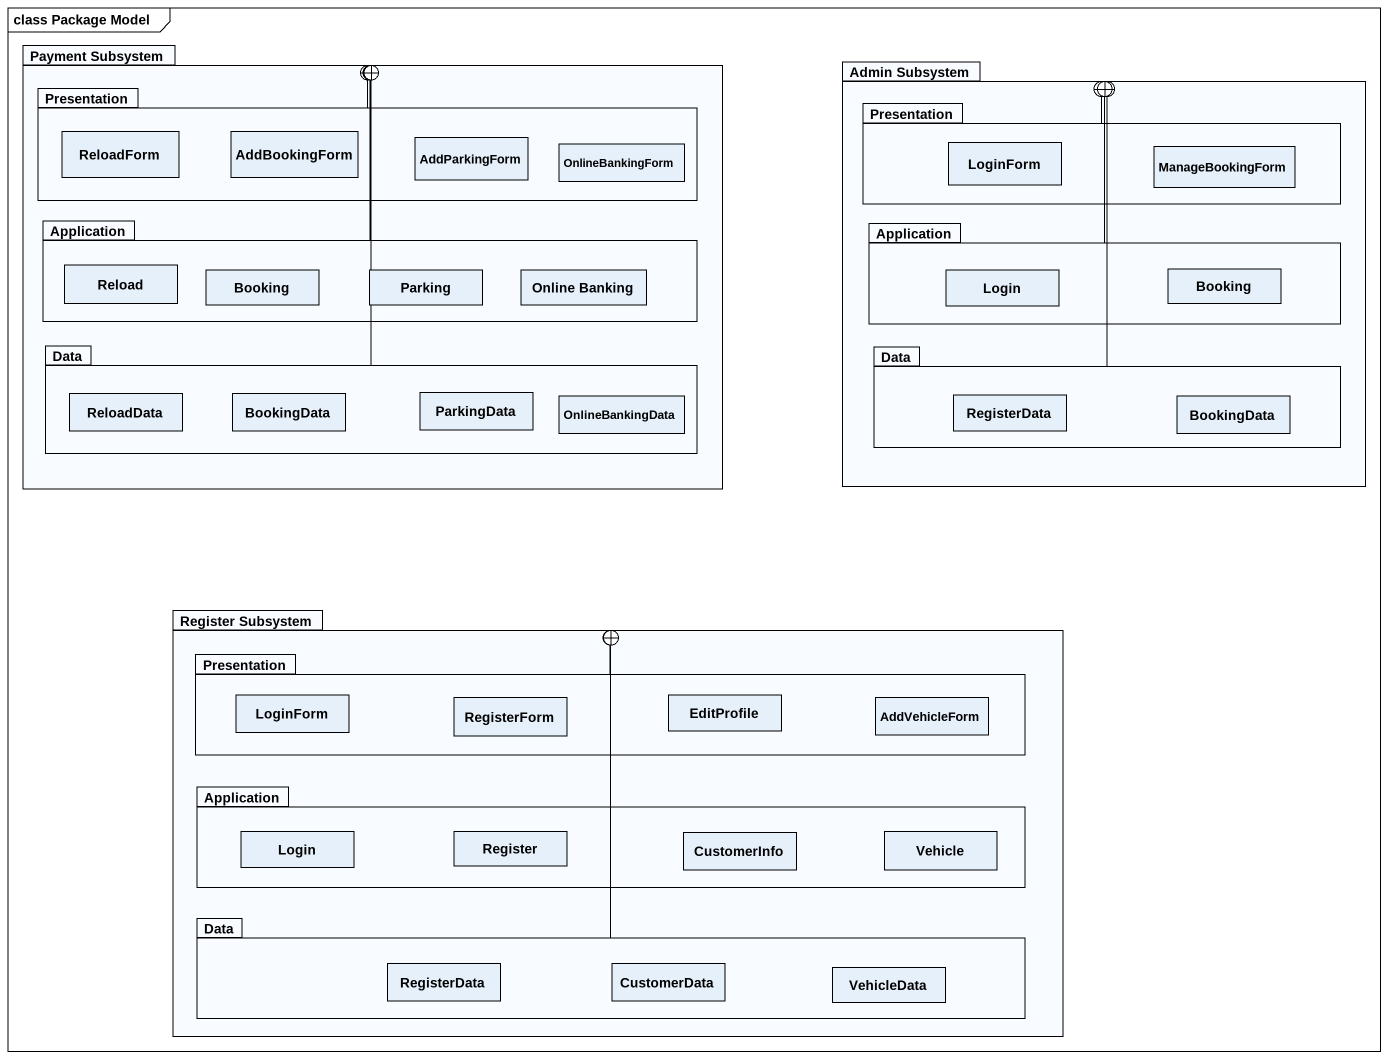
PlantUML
@startuml
mainframe class Package Model
hide circle
hide empty members
package "Payment Subsystem" as Payment_Subsystem {
  package Presentation {
    class ReloadForm
    class AddBookingForm
    class AddParkingForm
    class OnlineBankingForm
  }
  package Application {
    class Reload
    class Booking
    class Parking
    class "Online Banking" as Online_Banking
  }
  package Data {
    class ReloadData
    class BookingData
    class ParkingData
    class OnlineBankingData
  }
}
package "Admin Subsystem" as Admin_Subsystem {
  package "Presentation" as Presentation_2 {
    class LoginForm
    class ManageBookingForm
  }
  package "Application" as Application_2 {
    class Login
    class "Booking" as Booking_2
  }
  package "Data" as Data_2 {
    class RegisterData
    class "BookingData" as BookingData_2
  }
}
package "Register Subsystem" as Register_Subsystem {
  package "Presentation" as Presentation_3 {
    class "LoginForm" as LoginForm_2
    class RegisterForm
    class EditProfile
    class AddVehicleForm
  }
  package "Application" as Application_3 {
    class "Login" as Login_2
    class Register
    class CustomerInfo
    class Vehicle
  }
  package "Data" as Data_3 {
    class "RegisterData" as RegisterData_2
    class CustomerData
    class VehicleData
  }
}
Presentation --+ Payment_Subsystem
Presentation_2 --+ Admin_Subsystem
Application -up-+ Payment_Subsystem
Application_2 --+ Admin_Subsystem
Data -up-+ Payment_Subsystem
Data_2 -up-+ Admin_Subsystem
Presentation_3 --+ Register_Subsystem
Application_3 -up-+ Register_Subsystem
Data_3 -up-+ Register_Subsystem
@enduml
